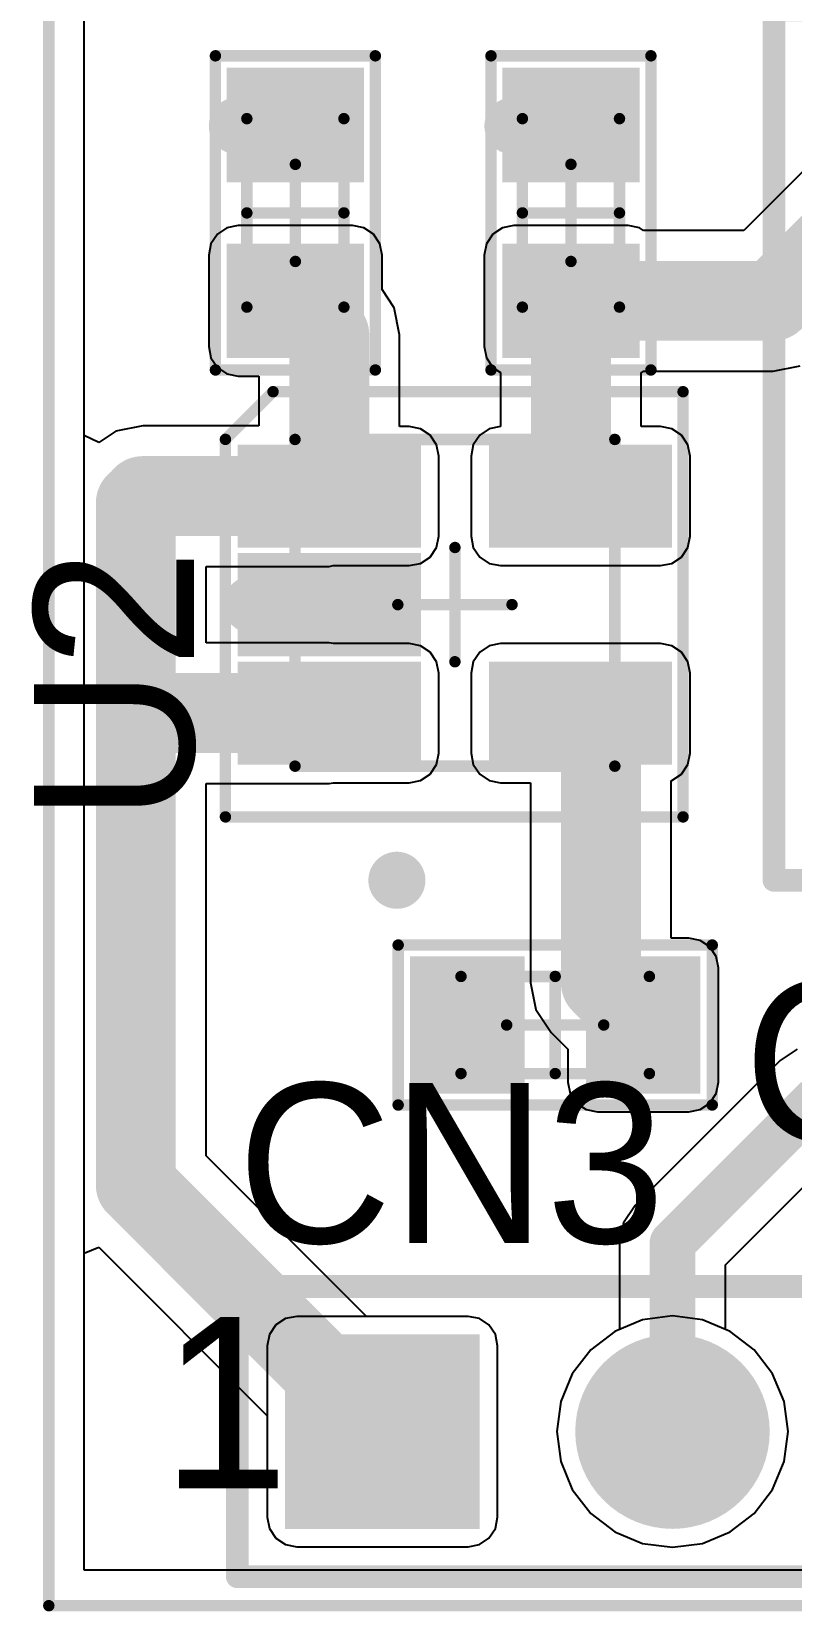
# Model space of a CAD drawing. Header units: millimetres. Extents: x 1.28 to 2.64, y 1.1 to 2.1.
# Drawn here: x 1.519 to 1.781, y 1.098 to 1.642 of the extents above; entities that cross this region are included whole.
import ezdxf

# ---------------------------------------------------------------- set-up
doc = ezdxf.new("R2010")
doc.units = ezdxf.units.MM
doc.header["$MEASUREMENT"] = 0
for name, color, linetype in [('BottomLayer', 5, 'Continuous'), ('BottomSolder', 6, 'Continuous'), ('KeepOutLayer', 6, 'Continuous'), ('Mechanical13', 56, 'Continuous'), ('Mechanical15', 56, 'Continuous'), ('Mechanical29', 56, 'Continuous'), ('MultiLayer', 9, 'Continuous'), ('PadHoleLayer', 156, 'Continuous'), ('TopLayer', 1, 'Continuous'), ('TopOverlay', 2, 'Continuous'), ('TopPaste', 8, 'Continuous'), ('TopSolder', 216, 'Continuous'), ('ViaHoleLayer', 16, 'Continuous')]:
    doc.layers.add(name, color=color, linetype=linetype)

# ---------------------------------------------------------------- blocks, each defined once
blk = doc.blocks.new('SOT_23_5N_1')
at = {"layer": 'Mechanical13', "const_width": 0.00394}
for points in [[(-0.05512, -0.05567), (-0.05512, 0.05692)], [(-0.05512, 0.05692), (0.05512, 0.05692)], [(0.05512, -0.05567), (0.05512, 0.05692)], [(-0.05512, -0.05567), (0.05512, -0.05567)]]:
    blk.add_lwpolyline(points, dxfattribs=at)
at = {"layer": 'Mechanical13', "const_width": 0.00197}
for points in [[(-0.05611, 0.05692, 1), (-0.05414, 0.05692, 1)], [(-0.05611, 0.05692, 1), (-0.05414, 0.05692, 1)], [(0.05414, 0.05692, 1), (0.05611, 0.05692, 1)], [(0.05414, 0.05692, 1), (0.05611, 0.05692, 1)], [(-0.05611, -0.05567, 1), (-0.05414, -0.05567, 1)], [(-0.05611, -0.05567, 1), (-0.05414, -0.05567, 1)], [(0.05414, -0.05567, 1), (0.05611, -0.05567, 1)], [(0.05414, -0.05567, 1), (0.05611, -0.05567, 1)]]:
    blk.add_lwpolyline(points, format="xyb", close=True, dxfattribs=at)
at = {"layer": 'Mechanical15', "const_width": 0.00394}
for points in [[(0, -0.01969), (0, 0.01969)], [(-0.01969, 0), (0.01969, 0)]]:
    blk.add_lwpolyline(points, dxfattribs=at)
at = {"layer": 'Mechanical15', "const_width": 0.00197}
for points in [[(-0.00098, 0.01969, 1), (0.00098, 0.01969, 1)], [(-0.02067, 0, 1), (-0.0187, 0, 1)], [(0.0187, 0, 1), (0.02067, 0, 1)], [(-0.00098, -0.01969, 1), (0.00098, -0.01969, 1)]]:
    blk.add_lwpolyline(points, format="xyb", close=True, dxfattribs=at)
at = {"layer": 'TopLayer'}
for points in [[(-0.07087, 0.02362), (-0.01575, 0.02362), (-0.07087, 0.05118), (-0.01575, 0.05118)], [(0.01575, 0.02362), (0.07087, 0.02362), (0.01575, 0.05118), (0.07087, 0.05118)], [(-0.07087, -0.01378), (-0.01575, -0.01378), (-0.07087, 0.01378), (-0.01575, 0.01378)], [(-0.07087, -0.05118), (-0.01575, -0.05118), (-0.07087, -0.02362), (-0.01575, -0.02362)], [(0.01575, -0.05118), (0.07087, -0.05118), (0.01575, -0.02362), (0.07087, -0.02362)]]:
    blk.add_solid(points, dxfattribs=at)
at = {"layer": 'TopOverlay', "const_width": 0.00394}
for points in [[(-0.07911, 0.05695), (-0.06269, 0.07337)], [(-0.06269, 0.07337), (0.07865, 0.07337)], [(0.07865, -0.07316), (0.07865, 0.07337)], [(-0.07911, -0.07316), (-0.07911, 0.05695)], [(-0.07911, -0.07316), (0.07865, -0.07316)]]:
    blk.add_lwpolyline(points, dxfattribs=at)
at = {"layer": 'TopOverlay', "const_width": 0.00197}
for points in [[(-0.06368, 0.07337, 1), (-0.06171, 0.07337, 1)], [(-0.06368, 0.07337, 1), (-0.06171, 0.07337, 1)], [(0.07767, 0.07337, 1), (0.07963, 0.07337, 1)], [(0.07767, 0.07337, 1), (0.07963, 0.07337, 1)], [(-0.0801, 0.05695, 1), (-0.07813, 0.05695, 1)], [(-0.0801, 0.05695, 1), (-0.07813, 0.05695, 1)], [(-0.0801, -0.07316, 1), (-0.07813, -0.07316, 1)], [(-0.0801, -0.07316, 1), (-0.07813, -0.07316, 1)], [(0.07767, -0.07316, 1), (0.07963, -0.07316, 1)], [(0.07767, -0.07316, 1), (0.07963, -0.07316, 1)]]:
    blk.add_lwpolyline(points, format="xyb", close=True, dxfattribs=at)
at = {"layer": 'TopPaste'}
for points in [[(-0.07087, 0.02362), (-0.01575, 0.02362), (-0.07087, 0.05118), (-0.01575, 0.05118)], [(0.01575, 0.02362), (0.07087, 0.02362), (0.01575, 0.05118), (0.07087, 0.05118)], [(-0.07087, -0.01378), (-0.01575, -0.01378), (-0.07087, 0.01378), (-0.01575, 0.01378)], [(-0.07087, -0.05118), (-0.01575, -0.05118), (-0.07087, -0.02362), (-0.01575, -0.02362)], [(0.01575, -0.05118), (0.07087, -0.05118), (0.01575, -0.02362), (0.07087, -0.02362)]]:
    blk.add_solid(points, dxfattribs=at)
at = {"layer": 'TopSolder'}
for points in [[(-0.07487, 0.01962), (-0.01175, 0.01962), (-0.07487, 0.05518), (-0.01175, 0.05518)], [(0.01175, 0.01962), (0.07487, 0.01962), (0.01175, 0.05518), (0.07487, 0.05518)], [(-0.07487, -0.01778), (-0.01175, -0.01778), (-0.07487, 0.01778), (-0.01175, 0.01778)], [(-0.07487, -0.05518), (-0.01175, -0.05518), (-0.07487, -0.01962), (-0.01175, -0.01962)], [(0.01175, -0.05518), (0.07487, -0.05518), (0.01175, -0.01962), (0.07487, -0.01962)]]:
    blk.add_solid(points, dxfattribs=at)
blk = doc.blocks.new('CONN_HDR1X10_10')
at = {"layer": 'BottomLayer', "const_width": 0.02953}
blk.add_lwpolyline([(0.08524, 0, 1), (0.11476, 0, 1)], format="xyb", close=True, dxfattribs=at)
at = {"layer": 'BottomLayer'}
blk.add_solid([(-0.02953, -0.02953), (0.02953, -0.02953), (-0.02953, 0.02953), (0.02953, 0.02953)], dxfattribs=at)
at = {"layer": 'BottomSolder', "const_width": 0.03353}
blk.add_lwpolyline([(0.08324, 0, 1), (0.11676, 0, 1)], format="xyb", close=True, dxfattribs=at)
at = {"layer": 'BottomSolder'}
blk.add_solid([(-0.03353, -0.03353), (0.03353, -0.03353), (-0.03353, 0.03353), (0.03353, 0.03353)], dxfattribs=at)
at = {"layer": 'MultiLayer', "const_width": 0.02953}
blk.add_lwpolyline([(0.08524, 0, 1), (0.11476, 0, 1)], format="xyb", close=True, dxfattribs=at)
at = {"layer": 'MultiLayer'}
blk.add_solid([(-0.02953, -0.02953), (0.02953, -0.02953), (-0.02953, 0.02953), (0.02953, 0.02953)], dxfattribs=at)
at = {"layer": 'PadHoleLayer', "const_width": 0.01772}
for points in [[(-0.00886, 0, 1), (0.00886, 0, 1)], [(0.09114, 0, 1), (0.10886, 0, 1)]]:
    blk.add_lwpolyline(points, format="xyb", close=True, dxfattribs=at)
at = {"layer": 'TopLayer', "const_width": 0.02953}
blk.add_lwpolyline([(0.08524, 0, 1), (0.11476, 0, 1)], format="xyb", close=True, dxfattribs=at)
at = {"layer": 'TopLayer'}
blk.add_solid([(-0.02953, -0.02953), (0.02953, -0.02953), (-0.02953, 0.02953), (0.02953, 0.02953)], dxfattribs=at)
at = {"layer": 'TopOverlay', "const_width": 0.00787}
for points in [[(-0.05, 0.05), (0.025, 0.05)], [(-0.05, -0.05), (-0.05, 0.05)], [(0.025, 0.05), (0.95, 0.05)], [(-0.05, -0.05), (0.95, -0.05)]]:
    blk.add_lwpolyline(points, dxfattribs=at)
at = {"layer": 'TopOverlay', "const_width": 0.00394}
for points in [[(-0.05197, 0.05, 1), (-0.04803, 0.05, 1)], [(-0.05197, 0.05, 1), (-0.04803, 0.05, 1)], [(0.02303, 0.05, 1), (0.02697, 0.05, 1)], [(0.02303, 0.05, 1), (0.02697, 0.05, 1)], [(-0.05197, -0.05, 1), (-0.04803, -0.05, 1)], [(-0.05197, -0.05, 1), (-0.04803, -0.05, 1)]]:
    blk.add_lwpolyline(points, format="xyb", close=True, dxfattribs=at)
at = {"layer": 'TopSolder', "const_width": 0.03353}
blk.add_lwpolyline([(0.08324, 0, 1), (0.11676, 0, 1)], format="xyb", close=True, dxfattribs=at)
at = {"layer": 'TopSolder'}
blk.add_solid([(-0.03353, -0.03353), (0.03353, -0.03353), (-0.03353, 0.03353), (0.03353, 0.03353)], dxfattribs=at)
at = {"layer": 'TopOverlay'}
blk.add_text('1', height=0.05906, dxfattribs=at).set_placement((-0.07618, -0.01952))
blk = doc.blocks.new('CONN_HDR1X3_11')
at = {"layer": 'BottomLayer', "const_width": 0.02953}
for points in [[(0.08524, 0, 1), (0.11476, 0, 1)], [(0.18524, 0, 1), (0.21476, 0, 1)]]:
    blk.add_lwpolyline(points, format="xyb", close=True, dxfattribs=at)
at = {"layer": 'BottomLayer'}
blk.add_solid([(-0.02953, -0.02953), (0.02953, -0.02953), (-0.02953, 0.02953), (0.02953, 0.02953)], dxfattribs=at)
at = {"layer": 'BottomSolder', "const_width": 0.03353}
for points in [[(0.08324, 0, 1), (0.11676, 0, 1)], [(0.18324, 0, 1), (0.21676, 0, 1)]]:
    blk.add_lwpolyline(points, format="xyb", close=True, dxfattribs=at)
at = {"layer": 'BottomSolder'}
blk.add_solid([(-0.03353, -0.03353), (0.03353, -0.03353), (-0.03353, 0.03353), (0.03353, 0.03353)], dxfattribs=at)
at = {"layer": 'MultiLayer', "const_width": 0.02953}
for points in [[(0.08524, 0, 1), (0.11476, 0, 1)], [(0.18524, 0, 1), (0.21476, 0, 1)]]:
    blk.add_lwpolyline(points, format="xyb", close=True, dxfattribs=at)
at = {"layer": 'MultiLayer'}
blk.add_solid([(-0.02953, -0.02953), (0.02953, -0.02953), (-0.02953, 0.02953), (0.02953, 0.02953)], dxfattribs=at)
at = {"layer": 'PadHoleLayer', "const_width": 0.01772}
for points in [[(-0.00886, 0, 1), (0.00886, 0, 1)], [(0.09114, 0, 1), (0.10886, 0, 1)], [(0.19114, 0, 1), (0.20886, 0, 1)]]:
    blk.add_lwpolyline(points, format="xyb", close=True, dxfattribs=at)
at = {"layer": 'TopLayer', "const_width": 0.02953}
for points in [[(0.08524, 0, 1), (0.11476, 0, 1)], [(0.18524, 0, 1), (0.21476, 0, 1)]]:
    blk.add_lwpolyline(points, format="xyb", close=True, dxfattribs=at)
at = {"layer": 'TopLayer'}
blk.add_solid([(-0.02953, -0.02953), (0.02953, -0.02953), (-0.02953, 0.02953), (0.02953, 0.02953)], dxfattribs=at)
at = {"layer": 'TopOverlay', "const_width": 0.00787}
for points in [[(-0.05, 0.05), (-0.05, -0.05)], [(-0.05, 0.05), (0.25, 0.05)], [(0.25, 0.05), (0.25, -0.05)], [(-0.05, -0.05), (0.25, -0.05)]]:
    blk.add_lwpolyline(points, dxfattribs=at)
at = {"layer": 'TopOverlay', "const_width": 0.00394}
for points in [[(-0.05197, 0.05, 1), (-0.04803, 0.05, 1)], [(-0.05197, 0.05, 1), (-0.04803, 0.05, 1)], [(0.24803, 0.05, 1), (0.25197, 0.05, 1)], [(0.24803, 0.05, 1), (0.25197, 0.05, 1)], [(-0.05197, -0.05, 1), (-0.04803, -0.05, 1)], [(-0.05197, -0.05, 1), (-0.04803, -0.05, 1)], [(0.24803, -0.05, 1), (0.25197, -0.05, 1)], [(0.24803, -0.05, 1), (0.25197, -0.05, 1)]]:
    blk.add_lwpolyline(points, format="xyb", close=True, dxfattribs=at)
at = {"layer": 'TopSolder', "const_width": 0.03353}
for points in [[(0.08324, 0, 1), (0.11676, 0, 1)], [(0.18324, 0, 1), (0.21676, 0, 1)]]:
    blk.add_lwpolyline(points, format="xyb", close=True, dxfattribs=at)
at = {"layer": 'TopSolder'}
blk.add_solid([(-0.03353, -0.03353), (0.03353, -0.03353), (-0.03353, 0.03353), (0.03353, 0.03353)], dxfattribs=at)
at = {"layer": 'TopOverlay'}
blk.add_text('1', height=0.05906, dxfattribs=at).set_placement((-0.07618, -0.01952))
blk = doc.blocks.new('CC0603_16')
at = {"layer": 'Mechanical13', "const_width": 0.00394}
for points in [[(0.03248, 0.01673), (-0.03248, 0.01673)], [(-0.03248, -0.01673), (-0.03248, 0.01673)], [(0.03248, -0.01673), (0.03248, 0.01673)], [(0.03248, -0.01673), (-0.03248, -0.01673)]]:
    blk.add_lwpolyline(points, dxfattribs=at)
at = {"layer": 'Mechanical13', "const_width": 0.00197}
for points in [[(-0.03346, 0.01673, 1), (-0.0315, 0.01673, 1)], [(-0.03346, 0.01673, 1), (-0.0315, 0.01673, 1)], [(0.0315, 0.01673, 1), (0.03346, 0.01673, 1)], [(0.0315, 0.01673, 1), (0.03346, 0.01673, 1)], [(-0.03346, -0.01673, 1), (-0.0315, -0.01673, 1)], [(-0.03346, -0.01673, 1), (-0.0315, -0.01673, 1)], [(0.0315, -0.01673, 1), (0.03346, -0.01673, 1)], [(0.0315, -0.01673, 1), (0.03346, -0.01673, 1)]]:
    blk.add_lwpolyline(points, format="xyb", close=True, dxfattribs=at)
at = {"layer": 'Mechanical15', "const_width": 0.00394}
for points in [[(0, -0.01673), (0, 0.01673)], [(0.01673, 0), (-0.01673, 0)]]:
    blk.add_lwpolyline(points, dxfattribs=at)
at = {"layer": 'Mechanical15', "const_width": 0.00197}
for points in [[(-0.00098, 0.01673, 1), (0.00098, 0.01673, 1)], [(-0.01772, 0, 1), (-0.01575, 0, 1)], [(0.01575, 0, 1), (0.01772, 0, 1)], [(-0.00098, -0.01673, 1), (0.00098, -0.01673, 1)]]:
    blk.add_lwpolyline(points, format="xyb", close=True, dxfattribs=at)
at = {"layer": 'TopLayer'}
for points in [[(-0.04606, -0.01969), (-0.01457, -0.01969), (-0.04606, 0.01969), (-0.01457, 0.01969)], [(0.01457, -0.01969), (0.04606, -0.01969), (0.01457, 0.01969), (0.04606, 0.01969)]]:
    blk.add_solid(points, dxfattribs=at)
at = {"layer": 'TopOverlay', "const_width": 0.00394}
for points in [[(0.05413, 0.02756), (-0.05413, 0.02756)], [(-0.05413, -0.02756), (-0.05413, 0.02756)], [(0.05413, -0.02756), (0.05413, 0.02756)], [(0.05413, -0.02756), (-0.05413, -0.02756)]]:
    blk.add_lwpolyline(points, dxfattribs=at)
at = {"layer": 'TopOverlay', "const_width": 0.00197}
for points in [[(-0.05512, 0.02756, 1), (-0.05315, 0.02756, 1)], [(-0.05512, 0.02756, 1), (-0.05315, 0.02756, 1)], [(0.05315, 0.02756, 1), (0.05512, 0.02756, 1)], [(0.05315, 0.02756, 1), (0.05512, 0.02756, 1)], [(-0.05512, -0.02756, 1), (-0.05315, -0.02756, 1)], [(-0.05512, -0.02756, 1), (-0.05315, -0.02756, 1)], [(0.05315, -0.02756, 1), (0.05512, -0.02756, 1)], [(0.05315, -0.02756, 1), (0.05512, -0.02756, 1)]]:
    blk.add_lwpolyline(points, format="xyb", close=True, dxfattribs=at)
at = {"layer": 'TopPaste'}
for points in [[(-0.04606, -0.01969), (-0.01457, -0.01969), (-0.04606, 0.01969), (-0.01457, 0.01969)], [(0.01457, -0.01969), (0.04606, -0.01969), (0.01457, 0.01969), (0.04606, 0.01969)]]:
    blk.add_solid(points, dxfattribs=at)
at = {"layer": 'TopSolder'}
for points in [[(-0.05006, -0.02369), (-0.01057, -0.02369), (-0.05006, 0.02369), (-0.01057, 0.02369)], [(0.01057, -0.02369), (0.05006, -0.02369), (0.01057, 0.02369), (0.05006, 0.02369)]]:
    blk.add_solid(points, dxfattribs=at)
blk = doc.blocks.new('CC0603_17')
at = {"layer": 'Mechanical13', "const_width": 0.00394}
for points in [[(-0.03248, 0.01673), (0.03248, 0.01673)], [(-0.03248, -0.01673), (-0.03248, 0.01673)], [(0.03248, -0.01673), (0.03248, 0.01673)], [(-0.03248, -0.01673), (0.03248, -0.01673)]]:
    blk.add_lwpolyline(points, dxfattribs=at)
at = {"layer": 'Mechanical13', "const_width": 0.00197}
for points in [[(-0.03346, 0.01673, 1), (-0.0315, 0.01673, 1)], [(-0.03346, 0.01673, 1), (-0.0315, 0.01673, 1)], [(0.0315, 0.01673, 1), (0.03346, 0.01673, 1)], [(0.0315, 0.01673, 1), (0.03346, 0.01673, 1)], [(-0.03346, -0.01673, 1), (-0.0315, -0.01673, 1)], [(-0.03346, -0.01673, 1), (-0.0315, -0.01673, 1)], [(0.0315, -0.01673, 1), (0.03346, -0.01673, 1)], [(0.0315, -0.01673, 1), (0.03346, -0.01673, 1)]]:
    blk.add_lwpolyline(points, format="xyb", close=True, dxfattribs=at)
at = {"layer": 'Mechanical15', "const_width": 0.00394}
for points in [[(0, -0.01673), (0, 0.01673)], [(-0.01673, 0), (0.01673, 0)]]:
    blk.add_lwpolyline(points, dxfattribs=at)
at = {"layer": 'Mechanical15', "const_width": 0.00197}
for points in [[(-0.00098, 0.01673, 1), (0.00098, 0.01673, 1)], [(-0.01772, 0, 1), (-0.01575, 0, 1)], [(0.01575, 0, 1), (0.01772, 0, 1)], [(-0.00098, -0.01673, 1), (0.00098, -0.01673, 1)]]:
    blk.add_lwpolyline(points, format="xyb", close=True, dxfattribs=at)
at = {"layer": 'TopLayer'}
for points in [[(-0.04606, -0.01969), (-0.01457, -0.01969), (-0.04606, 0.01969), (-0.01457, 0.01969)], [(0.01457, -0.01969), (0.04606, -0.01969), (0.01457, 0.01969), (0.04606, 0.01969)]]:
    blk.add_solid(points, dxfattribs=at)
at = {"layer": 'TopOverlay', "const_width": 0.00394}
for points in [[(-0.05413, 0.02756), (0.05413, 0.02756)], [(-0.05413, -0.02756), (-0.05413, 0.02756)], [(0.05413, -0.02756), (0.05413, 0.02756)], [(-0.05413, -0.02756), (0.05413, -0.02756)]]:
    blk.add_lwpolyline(points, dxfattribs=at)
at = {"layer": 'TopOverlay', "const_width": 0.00197}
for points in [[(-0.05512, 0.02756, 1), (-0.05315, 0.02756, 1)], [(-0.05512, 0.02756, 1), (-0.05315, 0.02756, 1)], [(0.05315, 0.02756, 1), (0.05512, 0.02756, 1)], [(0.05315, 0.02756, 1), (0.05512, 0.02756, 1)], [(-0.05512, -0.02756, 1), (-0.05315, -0.02756, 1)], [(-0.05512, -0.02756, 1), (-0.05315, -0.02756, 1)], [(0.05315, -0.02756, 1), (0.05512, -0.02756, 1)], [(0.05315, -0.02756, 1), (0.05512, -0.02756, 1)]]:
    blk.add_lwpolyline(points, format="xyb", close=True, dxfattribs=at)
at = {"layer": 'TopPaste'}
for points in [[(-0.04606, -0.01969), (-0.01457, -0.01969), (-0.04606, 0.01969), (-0.01457, 0.01969)], [(0.01457, -0.01969), (0.04606, -0.01969), (0.01457, 0.01969), (0.04606, 0.01969)]]:
    blk.add_solid(points, dxfattribs=at)
at = {"layer": 'TopSolder'}
for points in [[(-0.05006, -0.02369), (-0.01057, -0.02369), (-0.05006, 0.02369), (-0.01057, 0.02369)], [(0.01057, -0.02369), (0.05006, -0.02369), (0.01057, 0.02369), (0.05006, 0.02369)]]:
    blk.add_solid(points, dxfattribs=at)
blk = doc.blocks.new('CC0603_18')
at = {"layer": 'Mechanical13', "const_width": 0.00394}
for points in [[(0.03248, 0.01673), (-0.03248, 0.01673)], [(-0.03248, -0.01673), (-0.03248, 0.01673)], [(0.03248, -0.01673), (0.03248, 0.01673)], [(0.03248, -0.01673), (-0.03248, -0.01673)]]:
    blk.add_lwpolyline(points, dxfattribs=at)
at = {"layer": 'Mechanical13', "const_width": 0.00197}
for points in [[(-0.03346, 0.01673, 1), (-0.0315, 0.01673, 1)], [(-0.03346, 0.01673, 1), (-0.0315, 0.01673, 1)], [(0.0315, 0.01673, 1), (0.03346, 0.01673, 1)], [(0.0315, 0.01673, 1), (0.03346, 0.01673, 1)], [(-0.03346, -0.01673, 1), (-0.0315, -0.01673, 1)], [(-0.03346, -0.01673, 1), (-0.0315, -0.01673, 1)], [(0.0315, -0.01673, 1), (0.03346, -0.01673, 1)], [(0.0315, -0.01673, 1), (0.03346, -0.01673, 1)]]:
    blk.add_lwpolyline(points, format="xyb", close=True, dxfattribs=at)
at = {"layer": 'Mechanical15', "const_width": 0.00394}
for points in [[(0, -0.01673), (0, 0.01673)], [(0.01673, 0), (-0.01673, 0)]]:
    blk.add_lwpolyline(points, dxfattribs=at)
at = {"layer": 'Mechanical15', "const_width": 0.00197}
for points in [[(-0.00098, 0.01673, 1), (0.00098, 0.01673, 1)], [(-0.01772, 0, 1), (-0.01575, 0, 1)], [(0.01575, 0, 1), (0.01772, 0, 1)], [(-0.00098, -0.01673, 1), (0.00098, -0.01673, 1)]]:
    blk.add_lwpolyline(points, format="xyb", close=True, dxfattribs=at)
at = {"layer": 'TopLayer'}
for points in [[(-0.04606, -0.01969), (-0.01457, -0.01969), (-0.04606, 0.01969), (-0.01457, 0.01969)], [(0.01457, -0.01969), (0.04606, -0.01969), (0.01457, 0.01969), (0.04606, 0.01969)]]:
    blk.add_solid(points, dxfattribs=at)
at = {"layer": 'TopOverlay', "const_width": 0.00394}
for points in [[(0.05413, 0.02756), (-0.05413, 0.02756)], [(-0.05413, -0.02756), (-0.05413, 0.02756)], [(0.05413, -0.02756), (0.05413, 0.02756)], [(0.05413, -0.02756), (-0.05413, -0.02756)]]:
    blk.add_lwpolyline(points, dxfattribs=at)
at = {"layer": 'TopOverlay', "const_width": 0.00197}
for points in [[(-0.05512, 0.02756, 1), (-0.05315, 0.02756, 1)], [(-0.05512, 0.02756, 1), (-0.05315, 0.02756, 1)], [(0.05315, 0.02756, 1), (0.05512, 0.02756, 1)], [(0.05315, 0.02756, 1), (0.05512, 0.02756, 1)], [(-0.05512, -0.02756, 1), (-0.05315, -0.02756, 1)], [(-0.05512, -0.02756, 1), (-0.05315, -0.02756, 1)], [(0.05315, -0.02756, 1), (0.05512, -0.02756, 1)], [(0.05315, -0.02756, 1), (0.05512, -0.02756, 1)]]:
    blk.add_lwpolyline(points, format="xyb", close=True, dxfattribs=at)
at = {"layer": 'TopPaste'}
for points in [[(-0.04606, -0.01969), (-0.01457, -0.01969), (-0.04606, 0.01969), (-0.01457, 0.01969)], [(0.01457, -0.01969), (0.04606, -0.01969), (0.01457, 0.01969), (0.04606, 0.01969)]]:
    blk.add_solid(points, dxfattribs=at)
at = {"layer": 'TopSolder'}
for points in [[(-0.05006, -0.02369), (-0.01057, -0.02369), (-0.05006, 0.02369), (-0.01057, 0.02369)], [(0.01057, -0.02369), (0.05006, -0.02369), (0.01057, 0.02369), (0.05006, 0.02369)]]:
    blk.add_solid(points, dxfattribs=at)

msp = doc.modelspace()

# ---------------------------------------------------------------- linework, layer by layer
at = {"layer": 'BottomLayer'}
for p, q in [((1.5372, 1.1122), (1.5372, 2.0878)), ((1.60657, 1.19895), (1.60326, 1.19674)), ((1.61047, 1.19972), (1.60657, 1.19895)), ((1.66953, 1.19972), (1.61047, 1.19972)), ((1.67343, 1.19895), (1.66953, 1.19972)), ((1.67674, 1.19674), (1.67343, 1.19895)), ((1.72968, 1.19851), (1.72007, 1.19453)), ((1.74, 1.19987), (1.72968, 1.19851)), ((1.75032, 1.19851), (1.74, 1.19987)), ((1.75993, 1.19453), (1.75032, 1.19851)), ((1.60105, 1.19343), (1.60028, 1.18953)), ((1.60326, 1.19674), (1.60105, 1.19343)), ((1.67895, 1.19343), (1.67674, 1.19674)), ((1.67972, 1.18953), (1.67895, 1.19343)), ((1.72007, 1.19453), (1.71181, 1.18819)), ((1.76819, 1.18819), (1.75993, 1.19453)), ((1.60028, 1.18953), (1.60028, 1.13047)), ((1.67972, 1.13047), (1.67972, 1.18953)), ((1.71181, 1.18819), (1.70547, 1.17993)), ((1.77453, 1.17993), (1.76819, 1.18819)), ((1.70547, 1.17993), (1.70149, 1.17032)), ((1.77851, 1.17032), (1.77453, 1.17993)), ((1.70149, 1.17032), (1.70013, 1.16)), ((1.77987, 1.16), (1.77851, 1.17032)), ((1.70013, 1.16), (1.70149, 1.14968)), ((1.77851, 1.14968), (1.77987, 1.16)), ((1.70149, 1.14968), (1.70547, 1.14007)), ((1.77453, 1.14007), (1.77851, 1.14968)), ((1.70547, 1.14007), (1.71181, 1.13181)), ((1.76819, 1.13181), (1.77453, 1.14007)), ((1.60028, 1.13047), (1.60105, 1.12657)), ((1.67895, 1.12657), (1.67972, 1.13047)), ((1.71181, 1.13181), (1.72007, 1.12547)), ((1.75993, 1.12547), (1.76819, 1.13181)), ((1.60105, 1.12657), (1.60326, 1.12326)), ((1.60326, 1.12326), (1.60657, 1.12105)), ((1.67343, 1.12105), (1.67674, 1.12326)), ((1.67674, 1.12326), (1.67895, 1.12657)), ((1.72007, 1.12547), (1.72968, 1.12149)), ((1.75032, 1.12149), (1.75993, 1.12547)), ((1.60657, 1.12105), (1.61047, 1.12028)), ((1.61047, 1.12028), (1.66953, 1.12028)), ((1.66953, 1.12028), (1.67343, 1.12105)), ((1.72968, 1.12149), (1.74, 1.12013)), ((1.74, 1.12013), (1.75032, 1.12149)), ((2.6128, 1.1122), (1.5372, 1.1122))]:
    msp.add_line(p, q, dxfattribs=at)
at = {"layer": 'BottomLayer', "const_width": 0.00984}
for points in [[(1.58508, 1.61, 1), (1.59492, 1.61, 1)], [(1.68008, 1.61, 1), (1.68992, 1.61, 1)], [(1.59008, 1.445, 1), (1.59992, 1.445, 1)], [(1.64008, 1.35, 1), (1.64992, 1.35, 1)]]:
    msp.add_lwpolyline(points, format="xyb", close=True, dxfattribs=at)
at = {"layer": 'KeepOutLayer', "const_width": 0.00394}
for points in [[(1.525, 1.1), (1.525, 2.1)], [(1.525, 1.1), (2.625, 1.1)]]:
    msp.add_lwpolyline(points, dxfattribs=at)
at = {"layer": 'KeepOutLayer', "const_width": 0.00197}
msp.add_lwpolyline([(1.52402, 1.1, 1), (1.52598, 1.1, 1)], format="xyb", close=True, dxfattribs=at)
msp.add_lwpolyline([(1.52402, 1.1, 1), (1.52598, 1.1, 1)], format="xyb", close=True, dxfattribs=at)
at = {"layer": 'Mechanical29', "const_width": 0.00394}
for points in [[(1.525, 1.1), (1.525, 2.1)], [(1.525, 1.1), (2.625, 1.1)]]:
    msp.add_lwpolyline(points, dxfattribs=at)
at = {"layer": 'Mechanical29', "const_width": 0.00197}
msp.add_lwpolyline([(1.52402, 1.1, 1), (1.52598, 1.1, 1)], format="xyb", close=True, dxfattribs=at)
msp.add_lwpolyline([(1.52402, 1.1, 1), (1.52598, 1.1, 1)], format="xyb", close=True, dxfattribs=at)
at = {"layer": 'MultiLayer', "const_width": 0.00984}
for points in [[(1.58508, 1.61, 1), (1.59492, 1.61, 1)], [(1.68008, 1.61, 1), (1.68992, 1.61, 1)], [(1.59008, 1.445, 1), (1.59992, 1.445, 1)], [(1.64008, 1.35, 1), (1.64992, 1.35, 1)]]:
    msp.add_lwpolyline(points, format="xyb", close=True, dxfattribs=at)
at = {"layer": 'TopLayer'}
for p, q in [((1.5372, 1.50329), (1.5372, 2.0878)), ((1.78578, 1.59507), (1.76464, 1.57393)), ((1.58641, 1.57485), (1.58311, 1.57264)), ((1.59031, 1.57563), (1.58641, 1.57485)), ((1.62969, 1.57563), (1.59031, 1.57563)), ((1.63359, 1.57485), (1.62969, 1.57563)), ((1.63689, 1.57264), (1.63359, 1.57485)), ((1.68141, 1.57485), (1.67811, 1.57264)), ((1.68531, 1.57563), (1.68141, 1.57485)), ((1.72469, 1.57563), (1.68531, 1.57563)), ((1.72859, 1.57485), (1.72469, 1.57563)), ((1.72997, 1.57393), (1.72859, 1.57485)), ((1.76464, 1.57393), (1.72997, 1.57393)), ((1.5809, 1.56933), (1.58012, 1.56543)), ((1.58311, 1.57264), (1.5809, 1.56933)), ((1.6391, 1.56933), (1.63689, 1.57264)), ((1.63988, 1.56543), (1.6391, 1.56933)), ((1.6759, 1.56933), (1.67512, 1.56543)), ((1.67811, 1.57264), (1.6759, 1.56933)), ((1.58012, 1.56543), (1.58012, 1.53394)), ((1.63988, 1.55357), (1.63988, 1.56543)), ((1.67512, 1.56543), (1.67512, 1.53394)), ((1.64409, 1.54727), (1.63988, 1.55357)), ((1.64594, 1.53799), (1.64409, 1.54727)), ((1.64594, 1.50638), (1.64594, 1.53799)), ((1.58012, 1.53394), (1.5809, 1.53004)), ((1.5809, 1.53004), (1.58311, 1.52673)), ((1.67512, 1.53394), (1.6759, 1.53004)), ((1.6759, 1.53004), (1.67811, 1.52673)), ((1.58311, 1.52673), (1.58641, 1.52452)), ((1.58641, 1.52452), (1.59031, 1.52374)), ((1.67811, 1.52673), (1.68075, 1.52496)), ((1.68075, 1.52496), (1.68075, 1.50638)), ((1.72925, 1.52496), (1.72997, 1.52544)), ((1.72925, 1.50638), (1.72925, 1.52496)), ((1.72997, 1.52544), (1.77469, 1.52544)), ((1.77469, 1.52544), (1.78396, 1.52729)), ((1.59031, 1.52374), (1.59745, 1.52374)), ((1.59745, 1.52374), (1.59745, 1.50665)), ((1.5422, 1.50085), (1.5372, 1.50329)), ((1.54812, 1.5048), (1.5422, 1.50085)), ((1.5574, 1.50665), (1.54812, 1.5048)), ((1.59745, 1.50665), (1.5574, 1.50665)), ((1.64925, 1.50638), (1.64594, 1.50638)), ((1.65315, 1.5056), (1.64925, 1.50638)), ((1.65646, 1.50339), (1.65315, 1.5056)), ((1.65867, 1.50008), (1.65646, 1.50339)), ((1.67354, 1.50339), (1.67133, 1.50008)), ((1.67685, 1.5056), (1.67354, 1.50339)), ((1.68075, 1.50638), (1.67685, 1.5056)), ((1.68075, 1.50638), (1.68075, 1.50638)), ((1.73587, 1.50638), (1.72925, 1.50638)), ((1.73977, 1.5056), (1.73587, 1.50638)), ((1.74308, 1.50339), (1.73977, 1.5056)), ((1.74529, 1.50008), (1.74308, 1.50339)), ((1.65945, 1.49618), (1.65867, 1.50008)), ((1.67133, 1.50008), (1.67055, 1.49618)), ((1.74606, 1.49618), (1.74529, 1.50008)), ((1.65945, 1.46862), (1.65945, 1.49618)), ((1.67055, 1.49618), (1.67055, 1.46862)), ((1.74606, 1.46862), (1.74606, 1.49618)), ((1.65646, 1.46141), (1.65867, 1.46472)), ((1.65867, 1.46472), (1.65945, 1.46862)), ((1.67055, 1.46862), (1.67133, 1.46472)), ((1.67133, 1.46472), (1.67354, 1.46141)), ((1.74308, 1.46141), (1.74529, 1.46472)), ((1.74529, 1.46472), (1.74606, 1.46862)), ((1.64925, 1.45843), (1.65315, 1.4592)), ((1.65315, 1.4592), (1.65646, 1.46141)), ((1.67354, 1.46141), (1.67685, 1.4592)), ((1.67685, 1.4592), (1.68075, 1.45843)), ((1.73587, 1.45843), (1.73977, 1.4592)), ((1.73977, 1.4592), (1.74308, 1.46141)), ((1.57925, 1.43184), (1.57925, 1.45816)), ((1.57925, 1.45816), (1.62169, 1.45816)), ((1.62169, 1.45816), (1.62305, 1.45843)), ((1.62305, 1.45843), (1.64925, 1.45843)), ((1.68075, 1.45843), (1.73587, 1.45843)), ((1.62169, 1.43184), (1.57925, 1.43184)), ((1.62305, 1.43157), (1.62169, 1.43184)), ((1.64925, 1.43157), (1.62305, 1.43157)), ((1.65315, 1.4308), (1.64925, 1.43157)), ((1.65646, 1.42859), (1.65315, 1.4308)), ((1.65867, 1.42528), (1.65646, 1.42859)), ((1.67354, 1.42859), (1.67133, 1.42528)), ((1.67685, 1.4308), (1.67354, 1.42859)), ((1.68075, 1.43157), (1.67685, 1.4308)), ((1.73587, 1.43157), (1.68075, 1.43157)), ((1.73977, 1.4308), (1.73587, 1.43157)), ((1.74308, 1.42859), (1.73977, 1.4308)), ((1.74529, 1.42528), (1.74308, 1.42859)), ((1.65945, 1.42138), (1.65867, 1.42528)), ((1.65945, 1.39382), (1.65945, 1.42138)), ((1.67133, 1.42528), (1.67055, 1.42138)), ((1.67055, 1.42138), (1.67055, 1.39382)), ((1.74606, 1.42138), (1.74529, 1.42528)), ((1.74606, 1.39382), (1.74606, 1.42138)), ((1.65867, 1.38992), (1.65945, 1.39382)), ((1.67055, 1.39382), (1.67133, 1.38992)), ((1.74529, 1.38992), (1.74606, 1.39382)), ((1.65646, 1.38661), (1.65867, 1.38992)), ((1.67133, 1.38992), (1.67354, 1.38661)), ((1.74308, 1.38661), (1.74529, 1.38992)), ((1.57925, 1.25504), (1.57925, 1.38335)), ((1.57925, 1.38335), (1.62169, 1.38335)), ((1.62169, 1.38335), (1.62305, 1.38362)), ((1.62305, 1.38362), (1.64925, 1.38362)), ((1.64925, 1.38362), (1.65315, 1.3844)), ((1.65315, 1.3844), (1.65646, 1.38661)), ((1.67354, 1.38661), (1.67685, 1.3844)), ((1.67685, 1.3844), (1.68075, 1.38362)), ((1.68075, 1.38362), (1.69107, 1.38362)), ((1.69107, 1.38362), (1.69107, 1.31469)), ((1.73956, 1.38436), (1.73977, 1.3844)), ((1.73956, 1.33), (1.73956, 1.38436)), ((1.73977, 1.3844), (1.74308, 1.38661)), ((1.74563, 1.33), (1.73956, 1.33)), ((1.74953, 1.32922), (1.74563, 1.33)), ((1.75284, 1.32701), (1.74953, 1.32922)), ((1.75505, 1.32371), (1.75284, 1.32701)), ((1.75583, 1.3198), (1.75505, 1.32371)), ((1.75583, 1.28043), (1.75583, 1.3198)), ((1.69107, 1.31469), (1.69292, 1.30541)), ((1.69292, 1.30541), (1.69817, 1.29754)), ((1.69817, 1.29754), (1.70394, 1.29177)), ((1.70394, 1.29177), (1.70394, 1.28043)), ((1.78303, 1.29184), (1.77711, 1.28789)), ((1.77711, 1.28789), (1.72711, 1.23789)), ((1.77711, 1.28789), (1.77711, 1.28789)), ((1.70394, 1.28043), (1.70471, 1.27653)), ((1.75505, 1.27653), (1.75583, 1.28043)), ((1.70471, 1.27653), (1.70692, 1.27322)), ((1.75284, 1.27322), (1.75505, 1.27653)), ((1.70692, 1.27322), (1.71023, 1.27101)), ((1.71023, 1.27101), (1.71413, 1.27024)), ((1.71413, 1.27024), (1.74563, 1.27024)), ((1.74563, 1.27024), (1.74953, 1.27101)), ((1.74953, 1.27101), (1.75284, 1.27322)), ((1.63456, 1.19972), (1.57925, 1.25504)), ((1.75822, 1.21745), (1.79755, 1.25678)), ((1.72711, 1.23789), (1.72316, 1.23197)), ((1.72316, 1.23197), (1.72178, 1.225)), ((1.5372, 1.22144), (1.5422, 1.22351)), ((1.5372, 1.1122), (1.5372, 1.22144)), ((1.5422, 1.22351), (1.60028, 1.16544)), ((1.72178, 1.225), (1.72178, 1.225)), ((1.72178, 1.225), (1.72178, 1.19524)), ((1.75822, 1.19524), (1.75822, 1.21745)), ((1.66953, 1.19972), (1.63456, 1.19972)), ((1.67343, 1.19895), (1.66953, 1.19972)), ((1.67674, 1.19674), (1.67343, 1.19895)), ((1.67895, 1.19343), (1.67674, 1.19674)), ((1.67972, 1.18953), (1.67895, 1.19343)), ((1.72007, 1.19453), (1.71181, 1.18819)), ((1.72178, 1.19524), (1.72007, 1.19453)), ((1.75993, 1.19453), (1.75822, 1.19524)), ((1.76819, 1.18819), (1.75993, 1.19453)), ((1.67972, 1.13047), (1.67972, 1.18953)), ((1.71181, 1.18819), (1.70547, 1.17993)), ((1.77453, 1.17993), (1.76819, 1.18819)), ((1.70547, 1.17993), (1.70149, 1.17032)), ((1.77851, 1.17032), (1.77453, 1.17993)), ((1.60028, 1.16544), (1.60028, 1.13047)), ((1.70149, 1.17032), (1.70013, 1.16)), ((1.77987, 1.16), (1.77851, 1.17032)), ((1.70013, 1.16), (1.70149, 1.14968)), ((1.77851, 1.14968), (1.77987, 1.16)), ((1.70149, 1.14968), (1.70547, 1.14007)), ((1.77453, 1.14007), (1.77851, 1.14968)), ((1.70547, 1.14007), (1.71181, 1.13181)), ((1.76819, 1.13181), (1.77453, 1.14007)), ((1.60028, 1.13047), (1.60105, 1.12657)), ((1.67895, 1.12657), (1.67972, 1.13047)), ((1.71181, 1.13181), (1.72007, 1.12547)), ((1.75993, 1.12547), (1.76819, 1.13181)), ((1.60105, 1.12657), (1.60326, 1.12326)), ((1.60326, 1.12326), (1.60657, 1.12105)), ((1.67343, 1.12105), (1.67674, 1.12326)), ((1.67674, 1.12326), (1.67895, 1.12657)), ((1.72007, 1.12547), (1.72968, 1.12149)), ((1.75032, 1.12149), (1.75993, 1.12547)), ((1.60657, 1.12105), (1.61047, 1.12028)), ((1.61047, 1.12028), (1.66953, 1.12028)), ((1.66953, 1.12028), (1.67343, 1.12105)), ((1.72968, 1.12149), (1.74, 1.12013)), ((1.74, 1.12013), (1.75032, 1.12149)), ((2.6128, 1.1122), (1.5372, 1.1122))]:
    msp.add_line(p, q, dxfattribs=at)
for points, const_width in [([(1.58508, 1.61, 1), (1.59492, 1.61, 1)], 0.00984), ([(1.68008, 1.61, 1), (1.68992, 1.61, 1)], 0.00984), ([(1.60311, 1.54969, 1), (1.61689, 1.54969, 1)], 0.01378), ([(1.69811, 1.54969, 1), (1.71189, 1.54969, 1)], 0.01378), ([(1.69811, 1.54969, 1), (1.71189, 1.54969, 1)], 0.01378), ([(1.7678, 1.54969, 1), (1.78157, 1.54969, 1)], 0.01378), ([(1.7678, 1.54969, 1), (1.78157, 1.54969, 1)], 0.01378), ([(1.6148, 1.53799, 1), (1.62858, 1.53799, 1)], 0.01378), ([(1.6148, 1.53799, 1), (1.62858, 1.53799, 1)], 0.01378), ([(1.69811, 1.48571, 1), (1.71189, 1.48571, 1)], 0.01378), ([(1.54811, 1.48, 1), (1.56189, 1.48, 1)], 0.01378), ([(1.55051, 1.4824, 1), (1.56429, 1.4824, 1)], 0.01378), ([(1.6148, 1.4824, 1), (1.62858, 1.4824, 1)], 0.01378), ([(1.6148, 1.4824, 1), (1.62858, 1.4824, 1)], 0.01378), ([(1.59008, 1.445, 1), (1.59992, 1.445, 1)], 0.00984), ([(1.55071, 1.4076, 1), (1.56449, 1.4076, 1)], 0.01378), ([(1.6148, 1.4076, 1), (1.62858, 1.4076, 1)], 0.01378), ([(1.70843, 1.40059, 1), (1.7222, 1.40059, 1)], 0.01378), ([(1.64008, 1.35, 1), (1.64992, 1.35, 1)], 0.00984), ([(1.70843, 1.31469, 1), (1.7222, 1.31469, 1)], 0.01378), ([(1.70843, 1.31469, 1), (1.7222, 1.31469, 1)], 0.01378), ([(1.72299, 1.30012, 1), (1.73677, 1.30012, 1)], 0.01378), ([(1.54811, 1.245, 1), (1.56189, 1.245, 1)], 0.01378), ([(1.54811, 1.245, 1), (1.56189, 1.245, 1)], 0.01378), ([(1.73606, 1.225, 1), (1.74394, 1.225, 1)], 0.00787), ([(1.73606, 1.225, 1), (1.74394, 1.225, 1)], 0.00787), ([(1.63311, 1.16, 1), (1.64689, 1.16, 1)], 0.01378), ([(1.73606, 1.16, 1), (1.74394, 1.16, 1)], 0.00787)]:
    msp.add_lwpolyline(points, format="xyb", close=True, dxfattribs=dict(at, const_width=const_width))
for points, const_width in [([(1.77469, 1.54969), (1.825, 1.6)], 0.02756), ([(1.61, 1.54969), (1.62169, 1.53799)], 0.02756), ([(1.705, 1.54969), (1.77469, 1.54969)], 0.02756), ([(1.705, 1.48571), (1.705, 1.54969)], 0.02756), ([(1.62169, 1.4824), (1.62169, 1.53799)], 0.02756), ([(1.555, 1.245), (1.555, 1.48)], 0.02756), ([(1.5574, 1.4824), (1.62169, 1.4824)], 0.02756), ([(1.5576, 1.4076), (1.62169, 1.4076)], 0.02756), ([(1.71531, 1.31469), (1.71531, 1.40059)], 0.02756), ([(1.71531, 1.31469), (1.72988, 1.30012)], 0.02756), ([(1.74, 1.225), (1.79, 1.275)], 0.01575), ([(1.555, 1.245), (1.64, 1.16)], 0.02756), ([(1.74, 1.16), (1.74, 1.225)], 0.01575)]:
    msp.add_lwpolyline(points, dxfattribs=dict(at, const_width=const_width))
at = {"layer": 'ViaHoleLayer', "const_width": 0.00591}
for points in [[(1.58705, 1.61, 1), (1.59295, 1.61, 1)], [(1.68205, 1.61, 1), (1.68795, 1.61, 1)], [(1.59205, 1.445, 1), (1.59795, 1.445, 1)], [(1.64205, 1.35, 1), (1.64795, 1.35, 1)]]:
    msp.add_lwpolyline(points, format="xyb", close=True, dxfattribs=at)

# ---------------------------------------------------------------- block references
for name, p, rotation in [('CONN_HDR1X3_11', (1.825, 1.4), 90), ('CC0603_18', (1.61, 1.58), 270), ('CC0603_16', (1.705, 1.58), 270), ('CC0603_17', (1.69957, 1.30012), 360), ('CONN_HDR1X10_10', (1.64, 1.16), 360)]:
    msp.add_blockref(name, p, dxfattribs=dict(rotation=rotation))
msp.add_blockref('SOT_23_5N_1', (1.665, 1.445))

# ---------------------------------------------------------------- texts
at = {"layer": 'TopOverlay'}
msp.add_text('U2', height=0.055118, rotation=90, dxfattribs=at).set_placement((1.575, 1.37))
for s, p in [('C2', (1.76457, 1.26012)), ('CN3', (1.59, 1.225))]:
    msp.add_text(s, height=0.055118, dxfattribs=at).set_placement(p)

doc.saveas('drawing.dxf')
